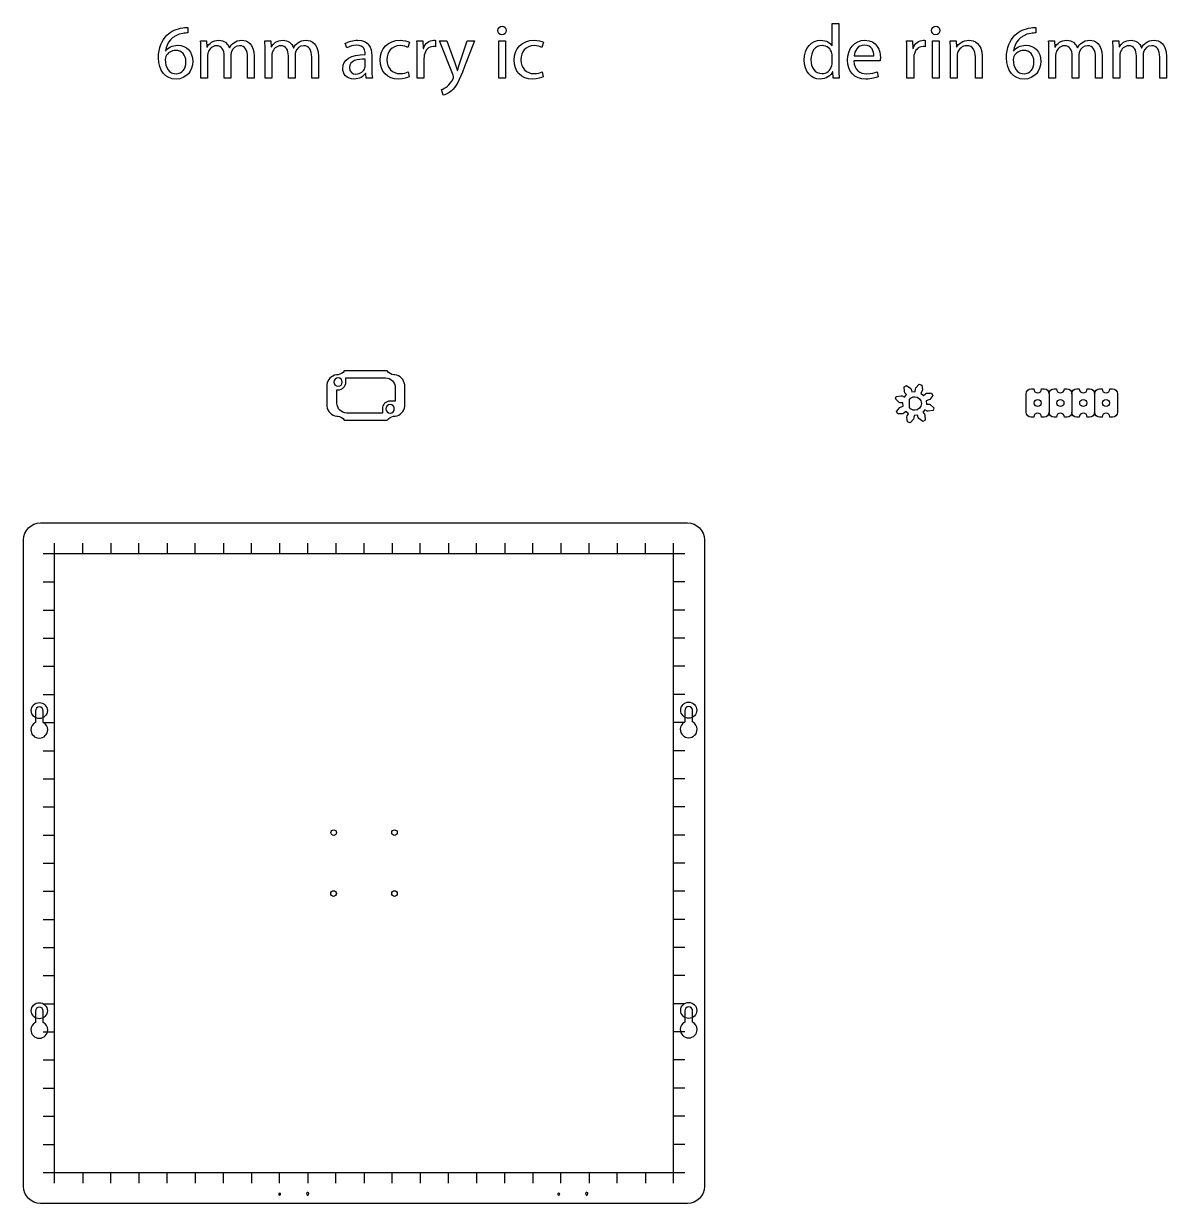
# Model space of a CAD drawing. Extents: x 16 to 1660, y 62 to 1240.
# Drawn here: x 915.3 to 1240.2, y 790.6 to 1126.3 of the extents above; entities that cross this region are included whole.
import ezdxf

# ---------------------------------------------------------------- set-up
doc = ezdxf.new("R2010")
doc.units = 0
doc.layers.get('0').update_dxf_attribs({"linetype": 'CONTINUOUS'})

msp = doc.modelspace()

# ---------------------------------------------------------------- linework, layer by layer
at = {"color": 7}
for points in [[(961.968838, 1125.179642), (961.968838, 1123.603713), (961.968838, 1123.603713)], [(1145.155049, 1119.948371), (1145.199076, 1119.948371), (1145.199076, 1126.274382), (1147.103793, 1126.274382), (1147.103793, 1126.274382)], [(1147.103793, 1126.274382), (1147.103793, 1113.469113)], [(1203.112204, 1125.179642), (1203.112204, 1123.603713), (1203.112204, 1123.603713)], [(965.601038, 1121.327309), (967.286469, 1121.327309), (967.37424, 1119.598133), (967.439716, 1119.598133)], [(983.855171, 1121.327309), (985.540602, 1121.327309), (985.628373, 1119.598133), (985.693849, 1119.598133)], [(1027.104316, 1121.327309), (1028.789747, 1121.327309), (1028.877518, 1119.225882), (1028.942993, 1119.225882)], [(1032.423358, 1121.502287), (1032.423358, 1119.68534)], [(1037.391598, 1111.564678), (1033.495238, 1121.327309), (1035.596664, 1121.327309)], [(1035.596664, 1121.327309), (1037.8948, 1115.066773)], [(1039.317764, 1115.1108), (1041.418909, 1121.327309), (1043.455142, 1121.327309), (1040.565469, 1113.775324)], [(1050.370151, 1121.327309), (1052.296318, 1121.327309), (1052.296318, 1110.732969), (1050.370151, 1110.732969), (1050.370151, 1121.327309), (1050.370151, 1121.327309)], [(1052.515322, 1124.304189), (1052.515322, 1124.304189)], [(1166.363202, 1121.327309), (1168.048916, 1121.327309), (1168.136687, 1119.225882), (1168.202162, 1119.225882)], [(1171.682527, 1121.502287), (1171.682527, 1119.68534)], [(1173.695618, 1121.327309), (1175.622067, 1121.327309), (1175.622067, 1110.732969), (1173.695618, 1110.732969), (1173.695618, 1121.327309), (1173.695618, 1121.327309)], [(1175.840789, 1124.304189), (1175.840789, 1124.304189)], [(1178.729051, 1121.327309), (1180.436778, 1121.327309), (1180.54628, 1119.57612), (1180.590024, 1119.57612)], [(1206.744687, 1121.327309), (1208.4304, 1121.327309), (1208.517889, 1119.598133), (1208.583647, 1119.598133)], [(1224.998538, 1121.327309), (1226.684251, 1121.327309), (1226.772022, 1119.598133), (1226.837498, 1119.598133)], [(955.577351, 1118.459649), (955.621096, 1118.459649)], [(967.570949, 1117.102724), (967.570949, 1110.732687), (965.688527, 1110.732687), (965.688527, 1118.459649)], [(973.765727, 1119.422873), (973.809471, 1119.422873)], [(985.8248, 1117.102724), (985.8248, 1110.732687), (983.942378, 1110.732687), (983.942378, 1118.459649)], [(992.020142, 1119.422873), (992.063604, 1119.422873)], [(1007.187047, 1119.335384), (1006.749038, 1120.626551)], [(1024.982569, 1120.977353), (1024.54456, 1119.510644)], [(1029.118536, 1116.379953), (1029.118536, 1110.732404), (1027.192369, 1110.732404), (1027.192369, 1118.021922)], [(1063.087367, 1120.977353), (1062.64964, 1119.510644)], [(1168.377704, 1116.379953), (1168.377704, 1110.732404), (1166.451256, 1110.732404), (1166.451256, 1118.021922)], [(1180.743271, 1117.102724), (1180.743271, 1110.732687), (1178.817104, 1110.732687), (1178.817104, 1118.459649)], [(1196.721, 1118.459649), (1196.764462, 1118.459649)], [(1208.714598, 1117.102724), (1208.714598, 1110.732687), (1206.832176, 1110.732687), (1206.832176, 1118.459649)], [(1214.909376, 1119.422873), (1214.95312, 1119.422873)], [(1226.968449, 1117.102724), (1226.968449, 1110.732687), (1225.086027, 1110.732687), (1225.086027, 1118.459649)], [(1233.163227, 1119.422873), (1233.207253, 1119.422873)], [(974.203453, 1117.277702), (974.203453, 1110.732687), (972.320749, 1110.732687), (972.320749, 1117.080711)], [(980.835958, 1116.949478), (980.835958, 1110.732687), (978.953536, 1110.732687), (978.953536, 1116.70846)], [(992.457587, 1117.277702), (992.457587, 1110.732687), (990.5746, 1110.732687), (990.5746, 1117.080711)], [(999.090091, 1116.949478), (999.090091, 1110.732687), (997.207669, 1110.732687), (997.207669, 1116.70846)], [(1012.374856, 1117.474693), (1012.374856, 1117.693698)], [(1012.418882, 1114.300822), (1012.418882, 1116.1395)], [(1014.279009, 1117.233958), (1014.279009, 1113.272122), (1014.279009, 1113.272122)], [(1145.199358, 1115.176276), (1145.199358, 1117.014953)], [(1158.835489, 1115.680042), (1151.392724, 1115.680042), (1151.392724, 1115.680042)], [(1151.414738, 1117.05898), (1157.040273, 1117.05898)], [(1187.835233, 1117.036967), (1187.835233, 1110.732687), (1185.909349, 1110.732687), (1185.909349, 1116.839693)], [(1215.34682, 1117.277702), (1215.34682, 1110.732687), (1213.464398, 1110.732687), (1213.464398, 1117.080711)], [(1221.979324, 1116.949478), (1221.979324, 1110.732687), (1220.096902, 1110.732687), (1220.096902, 1116.70846)], [(1233.600953, 1117.277702), (1233.600953, 1110.732687), (1231.718249, 1110.732687), (1231.718249, 1117.080711)], [(1240.23374, 1116.949478), (1240.23374, 1110.732687), (1238.351318, 1110.732687), (1238.351318, 1116.70846)], [(1014.432256, 1110.732687), (1012.70308, 1110.732687), (1012.549833, 1112.068162), (1012.484358, 1112.068162)], [(1024.610036, 1112.549916), (1024.93826, 1111.10522)], [(1038.595558, 1112.899871), (1038.639302, 1112.899871)], [(1062.715116, 1112.549916), (1063.04334, 1111.10522)], [(1147.191564, 1110.732969), (1145.483838, 1110.732969), (1145.396349, 1112.571929), (1145.330591, 1112.571929)], [(1157.959471, 1112.549916), (1158.309991, 1111.170978)], [(1034.5674, 1105.917129), (1034.086211, 1107.515071)], [(1018.676878, 1027.441289), (1006.44706, 1027.441289), (1006.44706, 1027.441289)], [(1005.885156, 1024.287173), (1005.885156, 1024.287173)], [(1006.891278, 1024.286891), (1006.885351, 1025.4869), (1018.165491, 1025.4869)], [(1020.814711, 1026.322278), (1020.693073, 1026.333284)], [(1001.500833, 1023.554242), (1001.500833, 1017.404338)], [(1004.355793, 1018.287129), (1004.325878, 1022.086687), (1004.685147, 1022.081042)], [(1020.965982, 1022.687256), (1020.965982, 1018.887416), (1019.485444, 1018.884029)], [(1023.638627, 1017.3716), (1023.638627, 1023.521222)], [(1167.38146, 1012.723964), (1166.64486, 1012.949742), (1166.43658, 1014.350129), (1166.515884, 1014.640818), (1166.876564, 1015.295573), (1166.143351, 1015.900376), (1165.596687, 1015.4412), (1165.29612, 1015.295009), (1163.883033, 1015.228687), (1163.521789, 1015.909407), (1164.391033, 1017.061438), (1164.627536, 1017.196622), (1165.344662, 1017.404338), (1165.253787, 1018.350911), (1164.542869, 1018.412436), (1164.227344, 1018.52222), (1163.181147, 1019.473309), (1163.406642, 1020.210473), (1164.807311, 1020.418471), (1165.098282, 1020.339449), (1165.752756, 1019.978769), (1166.357276, 1020.712547), (1165.898664, 1021.258364), (1165.752756, 1021.559778), (1165.685869, 1022.971736), (1166.367153, 1023.333262), (1167.519184, 1022.464582), (1167.653804, 1022.229209), (1167.862084, 1021.511518), (1168.808376, 1021.601547), (1168.869618, 1022.312182), (1168.979684, 1022.628553), (1169.931056, 1023.674751), (1170.667656, 1023.448691), (1170.875653, 1022.048304), (1170.796631, 1021.757333), (1170.436516, 1021.10286), (1171.170011, 1020.498058), (1171.715829, 1020.957233), (1172.016678, 1021.10286), (1173.429482, 1021.169464), (1173.790727, 1020.488462), (1172.921482, 1019.336713), (1172.686109, 1019.201529), (1171.968418, 1018.993813), (1172.058729, 1018.04724), (1172.769647, 1017.985716), (1173.085736, 1017.875931), (1174.131369, 1016.924278), (1173.905873, 1016.187396), (1172.505204, 1015.97968), (1172.214798, 1016.058702), (1171.560324, 1016.4191), (1170.95524, 1015.686169), (1171.413851, 1015.140351), (1171.55976, 1014.838656), (1171.626647, 1013.426416), (1170.945927, 1013.065171), (1169.793331, 1013.933569), (1169.658429, 1014.169507), (1169.450996, 1014.88748), (1168.504422, 1014.797169), (1168.44318, 1014.086251), (1168.332831, 1013.76988), (1167.38146, 1012.723964), (1167.38146, 1012.723964)], [(1200.386784, 1015.713544), (1200.386784, 1020.965982)], [(1201.799589, 1022.379351), (1202.505709, 1022.379351), (1202.505709, 1022.339558)], [(1204.746553, 1022.339558), (1204.746553, 1022.379351), (1205.452956, 1022.379351)], [(1206.867171, 1020.965982), (1206.867171, 1015.713544)], [(1208.279976, 1022.379633), (1208.98666, 1022.379633), (1208.98666, 1022.33984)], [(1211.226658, 1022.33984), (1211.226658, 1022.379633), (1211.933624, 1022.379633)], [(1213.346993, 1020.966264), (1213.346993, 1015.713827)], [(1214.76008, 1022.379633), (1215.466764, 1022.379633), (1215.466764, 1022.33984)], [(1217.707044, 1022.33984), (1217.707044, 1022.379633), (1218.413729, 1022.379633)], [(1219.827098, 1020.966264), (1219.827098, 1015.713827)], [(1221.240184, 1022.379633), (1221.946869, 1022.379633), (1221.946869, 1022.33984)], [(1224.187149, 1022.33984), (1224.187149, 1022.379633), (1224.893833, 1022.379633)], [(1226.306638, 1020.966264), (1226.306638, 1015.713827)], [(1167.146933, 1017.019951), (1167.14016, 1019.355904)], [(1202.626782, 1018.339904), (1202.626782, 1018.339904)], [(1209.106887, 1018.339904), (1209.106887, 1018.339904)], [(1215.586991, 1018.339904), (1215.586991, 1018.339904)], [(1222.067096, 1018.339904), (1222.067096, 1018.339904)], [(1004.323902, 1014.603564), (1004.446104, 1014.592558)], [(1017.288062, 1016.686929), (1017.284958, 1015.48692), (1007.15572, 1015.48692), (1007.15572, 1015.48692)], [(1020.685171, 1016.686929), (1020.685171, 1016.686929)], [(1168.654847, 1016.283916), (1168.654847, 1016.283916)], [(1202.505709, 1014.339687), (1202.505709, 1014.299893), (1201.799589, 1014.299893)], [(1205.452956, 1014.299893), (1204.746553, 1014.299893), (1204.746553, 1014.339687)], [(1205.452956, 1014.299893), (1205.452956, 1014.299893)], [(1208.98666, 1014.339969), (1208.98666, 1014.300176), (1208.279976, 1014.300176)], [(1211.933624, 1014.300176), (1211.226658, 1014.300176), (1211.226658, 1014.339969)], [(1215.466764, 1014.339969), (1215.466764, 1014.300176), (1214.76008, 1014.300176)], [(1218.413729, 1014.300176), (1217.707044, 1014.300176), (1217.707044, 1014.339969)], [(1221.946869, 1014.339969), (1221.946869, 1014.300176), (1221.240184, 1014.300176)], [(1224.893833, 1014.300176), (1224.187149, 1014.300176), (1224.187149, 1014.339969)], [(1006.4623, 1013.484553), (1018.6924, 1013.484553)], [(920.063636, 984.222907), (1104.06434, 984.222907)], [(915.262753, 795.422731), (915.262753, 979.422871)], [(924.061878, 796.341082), (924.061878, 978.504802)], [(932.061749, 975.423218), (932.061749, 978.504802)], [(940.06162, 978.504802), (940.06162, 975.423218)], [(948.061773, 975.423218), (948.061773, 978.504802)], [(956.062209, 978.504802), (956.062209, 975.423218)], [(964.064338, 975.423218), (964.064338, 978.504802)], [(972.063644, 978.504802), (972.063644, 975.423218)], [(980.06408, 975.423218), (980.06408, 978.504802)], [(988.064233, 978.504802), (988.064233, 975.423218)], [(996.064104, 975.423218), (996.064104, 978.504802)], [(1004.064258, 978.504802), (1004.064258, 975.423218)], [(1012.064693, 975.423218), (1012.064693, 978.504802)], [(1020.064, 978.504802), (1020.064, 975.423218)], [(1028.064436, 975.423218), (1028.064436, 978.504802)], [(1036.064307, 978.504802), (1036.064307, 975.423218)], [(1044.064742, 975.423218), (1044.064742, 978.504802)], [(1052.064331, 978.504802), (1052.064331, 975.423218)], [(1060.064767, 975.423218), (1060.064767, 978.504802)], [(1068.064073, 978.504802), (1068.064073, 975.423218)], [(1076.064791, 975.423218), (1076.064791, 978.504802)], [(1084.064662, 978.504802), (1084.064662, 975.423218)], [(1092.064816, 975.423218), (1092.064816, 978.504802)], [(1100.064404, 796.341082), (1100.064404, 978.504802)], [(1108.86494, 979.422871), (1108.86494, 795.422731)], [(1103.311371, 975.423218), (920.814629, 975.423218)], [(920.814629, 967.423629), (924.061878, 967.423629)], [(1103.311371, 967.423629), (1100.064404, 967.423629)], [(920.814629, 959.423476), (924.061878, 959.423476)], [(1103.311371, 959.423476), (1100.064404, 959.423476)], [(920.814629, 951.423604), (924.061878, 951.423604)], [(1103.311371, 951.423604), (1100.064404, 951.423604)], [(920.814629, 943.423169), (924.061878, 943.423169)], [(1103.311371, 943.423169), (1100.064404, 943.423169)], [(920.814629, 935.423298), (924.061878, 935.423298)], [(1103.311371, 935.423298), (1100.064404, 935.423298)], [(918.612167, 930.669264), (918.612167, 927.468864)], [(920.851882, 927.468864), (920.851882, 930.669264)], [(1103.270731, 930.783847), (1103.270731, 927.583164)], [(1105.510447, 927.583164), (1105.510447, 930.783847)], [(920.814629, 927.422862), (924.061878, 927.422862)], [(1103.311371, 927.422862), (1100.064404, 927.422862)], [(917.332289, 925.392556), (917.332289, 925.392556)], [(1101.990853, 925.506856), (1101.990853, 925.506856)], [(920.814629, 919.422991), (924.061878, 919.422991)], [(1103.311371, 919.422991), (1100.064404, 919.422991)], [(920.814629, 911.422838), (924.061878, 911.422838)], [(1103.311371, 911.422838), (1100.064404, 911.422838)], [(920.814629, 903.422967), (924.061878, 903.422967)], [(1103.311371, 903.422967), (1100.064404, 903.422967)], [(1003.450142, 896.899964), (1003.450142, 896.899964)], [(1020.728351, 896.899964), (1020.728351, 896.899964)], [(920.814629, 895.422813), (924.061878, 895.422813)], [(1103.311371, 895.422813), (1100.064404, 895.422813)], [(920.814629, 887.422942), (924.061878, 887.422942)], [(1103.311371, 887.422942), (1100.064404, 887.422942)], [(920.814629, 879.422224), (924.061878, 879.422224)], [(1003.401318, 879.573778), (1003.401318, 879.573778)], [(1020.728351, 879.573778), (1020.728351, 879.573778)], [(1103.311371, 879.422224), (1100.064404, 879.422224)], [(920.814629, 871.422636), (924.061878, 871.422636)], [(1103.311371, 871.422636), (1100.064404, 871.422636)], [(920.814629, 863.4222), (924.061878, 863.4222)], [(1103.311371, 863.4222), (1100.064404, 863.4222)], [(920.814629, 855.422329), (924.061878, 855.422329)], [(1103.311371, 855.422329), (1100.064404, 855.422329)], [(920.814629, 847.422176), (924.061878, 847.422176)], [(1103.311371, 847.422176), (1100.064404, 847.422176)], [(918.612167, 845.28406), (918.612167, 842.083096)], [(920.851882, 842.083096), (920.851882, 845.28406)], [(1103.270731, 845.364493), (1103.270731, 842.164093)], [(1105.510447, 842.164093), (1105.510447, 845.364493)], [(917.332289, 840.006504), (917.332289, 840.006504)], [(920.814629, 839.422304), (924.061878, 839.422304)], [(1103.311371, 839.422304), (1100.064404, 839.422304)], [(1101.990853, 840.087502), (1101.990853, 840.087502)], [(920.814629, 831.421869), (924.061878, 831.421869)], [(1103.311371, 831.421869), (1100.064404, 831.421869)], [(920.814629, 823.421998), (924.061878, 823.421998)], [(1103.311371, 823.421998), (1100.064404, 823.421998)], [(920.814629, 815.421844), (924.061878, 815.421844)], [(1103.311371, 815.421844), (1100.064404, 815.421844)], [(920.814629, 807.422256), (924.061878, 807.422256)], [(1103.311371, 807.422256), (1100.064404, 807.422256)], [(920.814629, 799.42182), (1103.311371, 799.42182)], [(932.061749, 799.42182), (932.061749, 796.341082)], [(940.06162, 796.341082), (940.06162, 799.42182)], [(948.061773, 799.42182), (948.061773, 796.341082)], [(956.062209, 796.341082), (956.062209, 799.42182)], [(964.064338, 799.42182), (964.064338, 796.341082)], [(972.063644, 796.341082), (972.063644, 799.42182)], [(980.06408, 799.42182), (980.06408, 796.341082)], [(988.064233, 796.341082), (988.064233, 799.42182)], [(996.064104, 799.42182), (996.064104, 796.341082)], [(1004.064258, 796.341082), (1004.064258, 799.42182)], [(1012.064693, 799.42182), (1012.064693, 796.341082)], [(1020.064, 796.341082), (1020.064, 799.42182)], [(1028.064436, 799.42182), (1028.064436, 796.341082)], [(1036.064307, 796.341082), (1036.064307, 799.42182)], [(1044.064742, 799.42182), (1044.064742, 796.341082)], [(1052.064331, 796.341082), (1052.064331, 799.42182)], [(1060.064767, 799.42182), (1060.064767, 796.341082)], [(1068.064073, 796.341082), (1068.064073, 799.42182)], [(1076.064791, 799.42182), (1076.064791, 796.341082)], [(1084.064662, 796.341082), (1084.064662, 799.42182)], [(1092.064816, 799.42182), (1092.064816, 796.341082)], [(988.360284, 793.247362), (988.360284, 793.247362)], [(996.403618, 793.397504), (996.403618, 793.397504)], [(1067.70932, 793.247362), (1067.70932, 793.247362)], [(1075.751242, 793.397504), (1075.751242, 793.397504)], [(1104.06434, 790.622696), (920.063636, 790.622696), (920.063636, 790.622696)]]:
    msp.add_lwpolyline(points, dxfattribs=at)
for points in [[(956.014796, 1122.968996), (957.196742, 1124.128929), (958.772953, 1124.851418), (960.567887, 1125.070422)], [(960.567887, 1125.070422), (961.137129, 1125.158193), (961.618882, 1125.179642), (961.968838, 1125.179642)], [(1050.129416, 1124.304189), (1050.129416, 1124.96092), (1050.611169, 1125.508149), (1051.33394, 1125.508149)], [(1051.33394, 1125.508149), (1052.033851, 1125.508149), (1052.515322, 1124.982651), (1052.515322, 1124.304189)], [(1173.4546, 1124.304189), (1173.4546, 1124.96092), (1173.936353, 1125.508149), (1174.659124, 1125.508149)], [(1174.659124, 1125.508149), (1175.359036, 1125.508149), (1175.840789, 1124.982651), (1175.840789, 1124.304189)], [(1197.158444, 1122.968996), (1198.340391, 1124.128929), (1199.916602, 1124.851418), (1201.711536, 1125.070422)], [(1201.711536, 1125.070422), (1202.280496, 1125.158193), (1202.762249, 1125.179642), (1203.112204, 1125.179642)], [(953.607158, 1116.555213), (953.607158, 1119.357116), (954.592113, 1121.568044), (956.014796, 1122.968996)], [(960.524142, 1123.494211), (957.481787, 1123.01274), (955.905576, 1120.823824), (955.577351, 1118.459649)], [(961.968838, 1123.603713), (961.574856, 1123.625727), (961.071089, 1123.5817), (960.524142, 1123.494211)], [(965.688809, 1118.459649), (965.688809, 1119.57612), (965.645064, 1120.451856), (965.601038, 1121.327309)], [(967.439716, 1119.598133), (968.031253, 1120.60482), (969.015927, 1121.546031), (970.788847, 1121.546031)], [(970.788847, 1121.546031), (972.211529, 1121.546031), (973.305987, 1120.670578), (973.765727, 1119.422873)], [(975.013431, 1120.801811), (975.648431, 1121.283564), (976.326893, 1121.546031), (977.33358, 1121.546031)], [(977.33358, 1121.546031), (978.756827, 1121.546031), (980.835958, 1120.626551), (980.835958, 1116.949478)], [(983.94266, 1118.459649), (983.94266, 1119.57612), (983.899198, 1120.451856), (983.855171, 1121.327309)], [(985.693849, 1119.598133), (986.285104, 1120.60482), (987.270342, 1121.546031), (989.04298, 1121.546031)], [(989.04298, 1121.546031), (990.465662, 1121.546031), (991.56012, 1120.670578), (992.020142, 1119.422873)], [(993.267564, 1120.801811), (993.902564, 1121.283564), (994.581027, 1121.546031), (995.587996, 1121.546031)], [(995.587996, 1121.546031), (997.010678, 1121.546031), (999.090091, 1120.626551), (999.090091, 1116.949478)], [(1006.749038, 1120.626551), (1007.625056, 1121.174062), (1008.916222, 1121.546031), (1010.251416, 1121.546031)], [(1010.251416, 1121.546031), (1013.491044, 1121.546031), (1014.279009, 1119.335384), (1014.279009, 1117.233958)], [(1016.620607, 1115.899047), (1016.620607, 1119.160689), (1018.853267, 1121.546313), (1022.3119, 1121.546313)], [(1022.3119, 1121.546313), (1023.44982, 1121.546313), (1024.457071, 1121.261833), (1024.982569, 1120.977353)], [(1027.192087, 1118.021922), (1027.192087, 1119.269627), (1027.170073, 1120.342071), (1027.104316, 1121.327309)], [(1028.942993, 1119.225882), (1029.424747, 1120.648564), (1030.606693, 1121.546031), (1031.89786, 1121.546031)], [(1031.89786, 1121.546031), (1032.095133, 1121.546031), (1032.24838, 1121.5243), (1032.423358, 1121.502287)], [(1051.289631, 1123.122242), (1050.589156, 1123.122242), (1050.129416, 1123.647458), (1050.129416, 1124.304189)], [(1052.515322, 1124.304189), (1052.515322, 1123.647458), (1052.055864, 1123.122242), (1051.289631, 1123.122242)], [(1054.725687, 1115.899047), (1054.725687, 1119.160689), (1056.958347, 1121.546313), (1060.416698, 1121.546313)], [(1060.416698, 1121.546313), (1061.5549, 1121.546313), (1062.562151, 1121.261833), (1063.087367, 1120.977353)], [(1137.209647, 1115.877033), (1137.187916, 1119.401142), (1139.398562, 1121.546313), (1141.959729, 1121.546313)], [(1141.959729, 1121.546313), (1143.601133, 1121.546313), (1144.67386, 1120.780362), (1145.155049, 1119.948371)], [(1149.554047, 1115.855302), (1149.554047, 1119.051187), (1151.436469, 1121.546313), (1154.523133, 1121.546313)], [(1154.523133, 1121.546313), (1158.003498, 1121.546313), (1158.900964, 1118.525689), (1158.900964, 1116.577509)], [(1166.450973, 1118.021922), (1166.450973, 1119.269627), (1166.42896, 1120.342071), (1166.363202, 1121.327309)], [(1168.202162, 1119.225882), (1168.683916, 1120.648564), (1169.865862, 1121.546031), (1171.157311, 1121.546031)], [(1171.157311, 1121.546031), (1171.354584, 1121.546031), (1171.507831, 1121.5243), (1171.682527, 1121.502287)], [(1174.614816, 1123.122242), (1173.91434, 1123.122242), (1173.4546, 1123.647458), (1173.4546, 1124.304189)], [(1175.840789, 1124.304189), (1175.840789, 1123.647458), (1175.381049, 1123.122242), (1174.614816, 1123.122242)], [(1178.817104, 1118.459649), (1178.817104, 1119.57612), (1178.795373, 1120.451856), (1178.729051, 1121.327309)], [(1180.590024, 1119.57612), (1181.11524, 1120.561076), (1182.341213, 1121.546031), (1184.092402, 1121.546031)], [(1184.092402, 1121.546031), (1185.558547, 1121.546031), (1187.835233, 1120.670578), (1187.835233, 1117.036967)], [(1194.750807, 1116.555213), (1194.750807, 1119.357116), (1195.735762, 1121.568044), (1197.158444, 1122.968996)], [(1201.667509, 1123.494211), (1198.624871, 1123.01274), (1197.048942, 1120.823824), (1196.721, 1118.459649)], [(1203.112204, 1123.603713), (1202.718222, 1123.625727), (1202.214738, 1123.5817), (1201.667509, 1123.494211)], [(1206.832458, 1118.459649), (1206.832458, 1119.57612), (1206.788431, 1120.451856), (1206.744687, 1121.327309)], [(1208.583647, 1119.598133), (1209.17462, 1120.60482), (1210.159576, 1121.546031), (1211.932213, 1121.546031)], [(1211.932213, 1121.546031), (1213.355178, 1121.546031), (1214.449636, 1120.670578), (1214.909376, 1119.422873)], [(1216.157362, 1120.801811), (1216.791798, 1121.283564), (1217.47026, 1121.546031), (1218.477511, 1121.546031)], [(1218.477511, 1121.546031), (1219.900193, 1121.546031), (1221.979324, 1120.626551), (1221.979324, 1116.949478)], [(1225.086309, 1118.459649), (1225.086309, 1119.57612), (1225.042564, 1120.451856), (1224.998538, 1121.327309)], [(1226.837498, 1119.598133), (1227.428471, 1120.60482), (1228.413427, 1121.546031), (1230.186064, 1121.546031)], [(1230.186064, 1121.546031), (1231.609311, 1121.546031), (1232.703487, 1120.670578), (1233.163227, 1119.422873)], [(1234.411213, 1120.801811), (1235.045931, 1121.283564), (1235.724676, 1121.546031), (1236.731362, 1121.546031)], [(1236.731362, 1121.546031), (1238.154044, 1121.546031), (1240.23374, 1120.626551), (1240.23374, 1116.949478)], [(955.621096, 1118.459649), (956.299558, 1119.379129), (957.503518, 1120.123349), (959.079729, 1120.123349)], [(958.488191, 1118.65664), (957.328258, 1118.65664), (956.2338, 1117.956164), (955.70802, 1116.905733)], [(961.421609, 1115.39528), (961.421609, 1117.430949), (960.261393, 1118.65664), (958.488191, 1118.65664)], [(959.079729, 1120.123349), (961.596869, 1120.123349), (963.369789, 1118.284671), (963.369789, 1115.526513)], [(967.724196, 1118.043936), (967.614693, 1117.781187), (967.570949, 1117.430949), (967.570949, 1117.102724)], [(970.110102, 1119.970102), (968.928156, 1119.970102), (968.030971, 1119.006878), (967.724196, 1118.043936)], [(972.320749, 1117.080711), (972.320749, 1118.766142), (971.576529, 1119.970102), (970.110102, 1119.970102)], [(973.809471, 1119.422873), (974.137696, 1120.03586), (974.575704, 1120.473587), (975.013431, 1120.801811)], [(974.3567, 1118.240927), (974.268929, 1117.956164), (974.203453, 1117.62794), (974.203453, 1117.277702)], [(976.655118, 1119.970102), (975.538647, 1119.970102), (974.706938, 1119.160124), (974.3567, 1118.240927)], [(978.953536, 1116.70846), (978.953536, 1118.766142), (978.187302, 1119.970102), (976.655118, 1119.970102)], [(985.978329, 1118.043936), (985.868827, 1117.781187), (985.8248, 1117.430949), (985.8248, 1117.102724)], [(988.364236, 1119.970102), (987.182289, 1119.970102), (986.284822, 1119.006878), (985.978329, 1118.043936)], [(990.5746, 1117.080711), (990.5746, 1118.766142), (989.830662, 1119.970102), (988.364236, 1119.970102)], [(992.063604, 1119.422873), (992.391829, 1120.03586), (992.829838, 1120.473587), (993.267564, 1120.801811)], [(992.610833, 1118.240927), (992.523062, 1117.956164), (992.457587, 1117.62794), (992.457587, 1117.277702)], [(994.909251, 1119.970102), (993.79278, 1119.970102), (992.961071, 1119.160124), (992.610833, 1118.240927)], [(997.207669, 1116.70846), (997.207669, 1118.766142), (996.441436, 1119.970102), (994.909251, 1119.970102)], [(1009.966653, 1120.123349), (1008.960249, 1120.123349), (1007.931549, 1119.838869), (1007.187047, 1119.335384)], [(1012.374856, 1117.693698), (1012.374856, 1118.547138), (1012.133838, 1120.145362), (1009.966653, 1120.123349)], [(1022.3119, 1120.014129), (1019.882249, 1120.014129), (1018.568504, 1118.197464), (1018.568504, 1116.008267)], [(1024.54456, 1119.510644), (1024.08482, 1119.751662), (1023.362613, 1120.014129), (1022.3119, 1120.014129)], [(1031.767191, 1119.729084), (1030.409702, 1119.729084), (1029.446478, 1118.722116), (1029.184011, 1117.27742)], [(1032.423358, 1119.68534), (1032.226367, 1119.729084), (1032.029376, 1119.729084), (1031.767191, 1119.729084)], [(1060.416698, 1120.014129), (1057.987329, 1120.014129), (1056.673302, 1118.197464), (1056.673302, 1116.008267)], [(1062.64964, 1119.510644), (1062.1899, 1119.751662), (1061.467693, 1120.014129), (1060.416698, 1120.014129)], [(1142.331698, 1120.03586), (1140.339491, 1120.03586), (1139.157827, 1118.284671), (1139.157827, 1115.964522)], [(1145.111587, 1117.824931), (1144.827107, 1119.028891), (1143.776676, 1120.03586), (1142.331698, 1120.03586)], [(1145.199358, 1117.014953), (1145.199358, 1117.255971), (1145.177344, 1117.584478), (1145.111587, 1117.824931)], [(1154.369887, 1120.167093), (1152.399976, 1120.167093), (1151.567984, 1118.393891), (1151.414738, 1117.05898)], [(1157.040273, 1117.05898), (1157.062004, 1118.262658), (1156.536789, 1120.167093), (1154.369887, 1120.167093)], [(1171.026078, 1119.729084), (1169.668871, 1119.729084), (1168.705647, 1118.722116), (1168.44318, 1117.27742)], [(1171.682527, 1119.68534), (1171.485818, 1119.729084), (1171.288544, 1119.729084), (1171.026078, 1119.729084)], [(1180.874504, 1117.999909), (1180.786733, 1117.759173), (1180.743271, 1117.430949), (1180.743271, 1117.102724)], [(1183.457402, 1119.970102), (1182.209416, 1119.970102), (1181.224742, 1119.072636), (1180.874504, 1117.999909)], [(1185.909349, 1116.839693), (1185.909349, 1118.547138), (1185.274349, 1119.970102), (1183.457402, 1119.970102)], [(1196.764462, 1118.459649), (1197.442924, 1119.379129), (1198.646884, 1120.123349), (1200.223378, 1120.123349)], [(1199.63184, 1118.65664), (1198.471624, 1118.65664), (1197.377449, 1117.956164), (1196.851951, 1116.905733)], [(1202.564976, 1115.39528), (1202.564976, 1117.430949), (1201.405324, 1118.65664), (1199.63184, 1118.65664)], [(1200.223378, 1120.123349), (1202.740236, 1120.123349), (1204.513438, 1118.284671), (1204.513438, 1115.526513)], [(1208.867844, 1118.043936), (1208.75806, 1117.781187), (1208.714598, 1117.430949), (1208.714598, 1117.102724)], [(1211.253469, 1119.970102), (1210.071522, 1119.970102), (1209.174338, 1119.006878), (1208.867844, 1118.043936)], [(1213.464398, 1117.080711), (1213.464398, 1118.766142), (1212.720178, 1119.970102), (1211.253469, 1119.970102)], [(1214.95312, 1119.422873), (1215.281344, 1120.03586), (1215.719071, 1120.473587), (1216.157362, 1120.801811)], [(1215.500067, 1118.240927), (1215.412296, 1117.956164), (1215.34682, 1117.62794), (1215.34682, 1117.277702)], [(1217.798767, 1119.970102), (1216.682296, 1119.970102), (1215.850869, 1119.160124), (1215.500067, 1118.240927)], [(1220.096902, 1116.70846), (1220.096902, 1118.766142), (1219.331233, 1119.970102), (1217.798767, 1119.970102)], [(1227.121696, 1118.043936), (1227.011911, 1117.781187), (1226.968449, 1117.430949), (1226.968449, 1117.102724)], [(1229.507602, 1119.970102), (1228.325656, 1119.970102), (1227.428189, 1119.006878), (1227.121696, 1118.043936)], [(1231.718249, 1117.080711), (1231.718249, 1118.766142), (1230.974029, 1119.970102), (1229.507602, 1119.970102)], [(1233.207253, 1119.422873), (1233.535196, 1120.03586), (1233.972922, 1120.473587), (1234.411213, 1120.801811)], [(1233.7542, 1118.240927), (1233.666711, 1117.956164), (1233.600953, 1117.62794), (1233.600953, 1117.277702)], [(1236.052618, 1119.970102), (1234.936429, 1119.970102), (1234.10472, 1119.160124), (1233.7542, 1118.240927)], [(1238.351318, 1116.70846), (1238.351318, 1118.766142), (1237.585084, 1119.970102), (1236.052618, 1119.970102)], [(958.619989, 1110.491951), (955.599082, 1110.491951), (953.607158, 1112.856127), (953.607158, 1116.555213)], [(955.70802, 1116.905733), (955.598518, 1116.686729), (955.511311, 1116.42398), (955.511311, 1116.073742)], [(955.511311, 1116.073742), (955.53276, 1113.731862), (956.6275, 1111.980391), (958.663451, 1111.980391)], [(963.369789, 1115.526513), (963.369789, 1112.899589), (961.596869, 1110.491951), (958.619989, 1110.491951)], [(958.663451, 1111.980391), (960.30542, 1111.980391), (961.421609, 1113.359611), (961.421609, 1115.39528)], [(1006.0051, 1113.534589), (1006.0051, 1116.095756), (1008.281504, 1117.496707), (1012.374856, 1117.474693)], [(1012.418882, 1116.1395), (1010.317456, 1116.183244), (1007.931831, 1115.811276), (1007.931831, 1113.753593)], [(1021.895622, 1110.492233), (1018.70002, 1110.492233), (1016.620607, 1112.659418), (1016.620607, 1115.899047)], [(1018.568504, 1116.008267), (1018.568504, 1113.556884), (1020.144716, 1112.046431), (1022.24586, 1112.046431)], [(1029.184011, 1117.27742), (1029.140267, 1117.014671), (1029.118536, 1116.686447), (1029.118536, 1116.379953)], [(1037.8948, 1115.066773), (1038.157831, 1114.36658), (1038.420298, 1113.534589), (1038.595558, 1112.899871)], [(1038.639302, 1112.899871), (1038.836011, 1113.534589), (1039.055298, 1114.344567), (1039.317764, 1115.1108)], [(1060.000984, 1110.492233), (1056.8051, 1110.492233), (1054.725687, 1112.659418), (1054.725687, 1115.899047)], [(1056.673302, 1116.008267), (1056.673302, 1113.556884), (1058.249796, 1112.046431), (1060.35094, 1112.046431)], [(1141.762738, 1110.492233), (1139.201571, 1110.492233), (1137.209647, 1112.659418), (1137.209647, 1115.877033)], [(1139.157827, 1115.964522), (1139.157827, 1113.819351), (1140.230271, 1112.046149), (1142.287671, 1112.046149)], [(1145.111587, 1114.344567), (1145.177062, 1114.607316), (1145.199358, 1114.869782), (1145.199358, 1115.176276)], [(1154.763587, 1110.492233), (1151.502509, 1110.492233), (1149.554047, 1112.659418), (1149.554047, 1115.855302)], [(1151.392724, 1115.680042), (1151.436187, 1113.075131), (1153.078438, 1112.002687), (1155.026336, 1112.002687)], [(1158.900964, 1116.577509), (1158.900964, 1116.183527), (1158.878951, 1115.899047), (1158.835489, 1115.680042)], [(1168.44318, 1117.27742), (1168.399436, 1117.014671), (1168.377704, 1116.686447), (1168.377704, 1116.379953)], [(1199.763638, 1110.491951), (1196.742449, 1110.491951), (1194.750807, 1112.856127), (1194.750807, 1116.555213)], [(1196.851951, 1116.905733), (1196.742167, 1116.686729), (1196.65496, 1116.42398), (1196.65496, 1116.073742)], [(1196.65496, 1116.073742), (1196.676691, 1113.731862), (1197.771431, 1111.980391), (1199.8071, 1111.980391)], [(1204.513438, 1115.526513), (1204.513438, 1112.899589), (1202.740236, 1110.491951), (1199.763638, 1110.491951)], [(1199.8071, 1111.980391), (1201.448787, 1111.980391), (1202.564976, 1113.359611), (1202.564976, 1115.39528)], [(1009.244729, 1110.491951), (1007.099558, 1110.491951), (1006.0051, 1112.002404), (1006.0051, 1113.534589)], [(1007.931831, 1113.753593), (1007.931831, 1112.483876), (1008.763258, 1111.914916), (1009.726482, 1111.914916)], [(1012.484358, 1112.068162), (1011.893667, 1111.236171), (1010.7549, 1110.491951), (1009.244729, 1110.491951)], [(1009.726482, 1111.914916), (1011.127433, 1111.914916), (1012.024618, 1112.790369), (1012.331111, 1113.687836)], [(1012.331111, 1113.687836), (1012.396587, 1113.90684), (1012.418882, 1114.125562), (1012.418882, 1114.300822)], [(1014.279009, 1113.272122), (1014.279009, 1112.352642), (1014.322753, 1111.455176), (1014.432256, 1110.732687)], [(1024.93826, 1111.10522), (1024.434776, 1110.864202), (1023.318587, 1110.492233), (1021.895622, 1110.492233)], [(1022.24586, 1112.046431), (1023.340318, 1112.046431), (1024.062807, 1112.30918), (1024.610036, 1112.549916)], [(1040.565469, 1113.775324), (1039.186531, 1110.141713), (1038.245038, 1108.303036), (1036.931858, 1107.143102)], [(1037.544844, 1111.061193), (1037.544844, 1111.170696), (1037.5011, 1111.323942), (1037.391598, 1111.564678)], [(1037.391598, 1110.601453), (1037.479087, 1110.798444), (1037.544844, 1110.951691), (1037.544844, 1111.061193)], [(1063.04334, 1111.10522), (1062.539856, 1110.864202), (1061.423667, 1110.492233), (1060.000984, 1110.492233)], [(1060.35094, 1112.046431), (1061.445398, 1112.046431), (1062.167887, 1112.30918), (1062.715116, 1112.549916)], [(1145.330591, 1112.571929), (1144.761631, 1111.3897), (1143.491913, 1110.492233), (1141.762738, 1110.492233)], [(1142.287671, 1112.046149), (1143.57912, 1112.046149), (1144.761631, 1112.921602), (1145.111587, 1114.344567)], [(1147.103793, 1113.469113), (1147.103793, 1112.528184), (1147.147256, 1111.455458), (1147.191564, 1110.732969)], [(1158.309991, 1111.170978), (1157.631529, 1110.864484), (1156.449018, 1110.492233), (1154.763587, 1110.492233)], [(1155.026336, 1112.002687), (1156.405556, 1112.002687), (1157.258996, 1112.243422), (1157.959471, 1112.549916)], [(1034.086211, 1107.515071), (1034.5674, 1107.668318), (1035.2024, 1107.974811), (1035.771642, 1108.456282)], [(1035.771642, 1108.456282), (1036.29714, 1108.872278), (1036.931858, 1109.616498), (1037.391598, 1110.601453)], [(1036.931858, 1107.143102), (1035.968633, 1106.333124), (1035.049153, 1106.0049), (1034.5674, 1105.917129)], [(1006.44706, 1027.441289), (1006.020904, 1026.882771), (1005.390138, 1026.492458), (1004.666802, 1026.3759)], [(1020.562404, 1026.339211), (1019.79222, 1026.437142), (1019.120813, 1026.848622), (1018.676878, 1027.441289)], [(1004.205369, 1026.337236), (1002.78692, 1026.124158), (1001.672989, 1024.985673), (1001.500833, 1023.554242)], [(1004.685147, 1025.487182), (1004.022207, 1025.487182), (1003.485138, 1024.949831), (1003.485138, 1024.287173)], [(1003.485138, 1024.287173), (1003.485138, 1023.624233), (1004.022207, 1023.087164), (1004.685147, 1023.087164)], [(1004.490413, 1026.367716), (1004.394458, 1026.360942), (1004.299067, 1026.351347), (1004.205369, 1026.337236)], [(1004.666802, 1026.3759), (1004.607253, 1026.375618), (1004.548833, 1026.371667), (1004.490413, 1026.367716)], [(1005.885156, 1024.287173), (1005.885156, 1024.949831), (1005.348087, 1025.487182), (1004.685147, 1025.487182)], [(1004.685147, 1023.087164), (1005.348087, 1023.087164), (1005.885156, 1023.624233), (1005.885156, 1024.287173)], [(1004.685147, 1022.081042), (1005.9035, 1022.081042), (1006.891278, 1023.067973), (1006.891278, 1024.286891)], [(1018.165491, 1025.4869), (1019.712069, 1025.4869), (1020.965982, 1024.233551), (1020.965982, 1022.687256)], [(1020.693073, 1026.333284), (1020.649893, 1026.336107), (1020.605867, 1026.337518), (1020.562404, 1026.339211)], [(1023.638627, 1023.521222), (1023.461109, 1024.992447), (1022.290169, 1026.156331), (1020.814711, 1026.322278)], [(1200.386784, 1020.965982), (1200.386784, 1021.74548), (1201.020656, 1022.379351), (1201.799589, 1022.379351)], [(1202.505709, 1022.339558), (1202.505709, 1021.722056), (1203.009476, 1021.2197), (1203.626696, 1021.2197)], [(1203.626696, 1021.2197), (1204.244198, 1021.2197), (1204.746553, 1021.722056), (1204.746553, 1022.339558)], [(1205.452956, 1022.379351), (1206.232736, 1022.379351), (1206.867171, 1021.74548), (1206.867171, 1020.965982)], [(1206.867171, 1020.966264), (1206.867171, 1021.745762), (1207.501042, 1022.379633), (1208.279976, 1022.379633)], [(1208.98666, 1022.33984), (1208.98666, 1021.722338), (1209.489298, 1021.219982), (1210.107082, 1021.219982)], [(1210.107082, 1021.219982), (1210.724867, 1021.219982), (1211.226658, 1021.722338), (1211.226658, 1022.33984)], [(1211.933624, 1022.379633), (1212.712558, 1022.379633), (1213.346993, 1021.745762), (1213.346993, 1020.966264)], [(1213.346711, 1020.966264), (1213.346711, 1021.745762), (1213.981147, 1022.379633), (1214.76008, 1022.379633)], [(1215.466764, 1022.33984), (1215.466764, 1021.722338), (1215.969402, 1021.219982), (1216.587187, 1021.219982)], [(1216.587187, 1021.219982), (1217.204407, 1021.219982), (1217.707044, 1021.722338), (1217.707044, 1022.33984)], [(1218.413729, 1022.379633), (1219.192662, 1022.379633), (1219.827098, 1021.745762), (1219.827098, 1020.966264)], [(1219.826816, 1020.966264), (1219.826816, 1021.745762), (1220.461251, 1022.379633), (1221.240184, 1022.379633)], [(1221.946869, 1022.33984), (1221.946869, 1021.722338), (1222.448942, 1021.219982), (1223.067291, 1021.219982)], [(1223.067291, 1021.219982), (1223.684511, 1021.219982), (1224.187149, 1021.722338), (1224.187149, 1022.33984)], [(1224.893833, 1022.379633), (1225.672767, 1022.379633), (1226.306638, 1021.745762), (1226.306638, 1020.966264)], [(1001.500833, 1017.404338), (1001.677787, 1015.932831), (1002.848727, 1014.768947), (1004.323902, 1014.603564)], [(1007.15572, 1015.48692), (1005.609424, 1015.48692), (1004.355793, 1016.740833), (1004.355793, 1018.287129)], [(1019.485444, 1018.884029), (1018.271324, 1018.884029), (1017.288062, 1017.901049), (1017.288062, 1016.686929)], [(1019.485727, 1017.886938), (1018.822787, 1017.886938), (1018.285718, 1017.349869), (1018.285718, 1016.686929)], [(1020.685171, 1016.686929), (1020.685171, 1017.349869), (1020.148102, 1017.886938), (1019.485727, 1017.886938)], [(1020.934091, 1014.588324), (1022.35254, 1014.80112), (1023.466471, 1015.940169), (1023.638627, 1017.3716)], [(1167.14016, 1019.355904), (1167.513822, 1019.845278), (1168.063309, 1020.113671), (1168.654847, 1020.113671)], [(1168.654847, 1020.113671), (1169.710076, 1020.113671), (1170.569724, 1019.254587), (1170.569724, 1018.198793)], [(1170.569724, 1018.198793), (1170.569724, 1017.143), (1169.710358, 1016.283916), (1168.654847, 1016.283916)], [(1202.626782, 1018.339904), (1202.626782, 1018.891931), (1203.074104, 1019.339818), (1203.626696, 1019.339818)], [(1203.626696, 1017.339709), (1203.074104, 1017.339709), (1202.626782, 1017.787596), (1202.626782, 1018.339904)], [(1203.626696, 1019.339818), (1204.17844, 1019.339818), (1204.626327, 1018.891931), (1204.626327, 1018.339904)], [(1204.626327, 1018.339904), (1204.626327, 1017.787596), (1204.17844, 1017.339709), (1203.626696, 1017.339709)], [(1209.106887, 1018.339904), (1209.106887, 1018.891931), (1209.554209, 1019.339818), (1210.1068, 1019.339818)], [(1210.1068, 1017.339709), (1209.554209, 1017.339709), (1209.106887, 1017.787596), (1209.106887, 1018.339904)], [(1210.1068, 1019.339818), (1210.658544, 1019.339818), (1211.106431, 1018.891931), (1211.106431, 1018.339904)], [(1211.106431, 1018.339904), (1211.106431, 1017.787596), (1210.658544, 1017.339709), (1210.1068, 1017.339709)], [(1215.586991, 1018.339904), (1215.586991, 1018.891931), (1216.034031, 1019.339818), (1216.586904, 1019.339818)], [(1216.586904, 1017.339709), (1216.034031, 1017.339709), (1215.586991, 1017.787596), (1215.586991, 1018.339904)], [(1216.586904, 1019.339818), (1217.138649, 1019.339818), (1217.586253, 1018.891931), (1217.586253, 1018.339904)], [(1217.586253, 1018.339904), (1217.586253, 1017.787596), (1217.138649, 1017.339709), (1216.586904, 1017.339709)], [(1222.067096, 1018.339904), (1222.067096, 1018.891931), (1222.514418, 1019.339818), (1223.067009, 1019.339818)], [(1223.067009, 1017.339709), (1222.514418, 1017.339709), (1222.067096, 1017.787596), (1222.067096, 1018.339904)], [(1223.067009, 1019.339818), (1223.618753, 1019.339818), (1224.06664, 1018.891931), (1224.06664, 1018.339904)], [(1224.06664, 1018.339904), (1224.06664, 1017.787596), (1223.618753, 1017.339709), (1223.067009, 1017.339709)], [(1004.446104, 1014.592558), (1004.489567, 1014.589171), (1004.533311, 1014.588042), (1004.577056, 1014.586631)], [(1004.577056, 1014.586631), (1005.34724, 1014.488418), (1006.018364, 1014.07722), (1006.4623, 1013.484553)], [(1018.285718, 1016.686929), (1018.285718, 1016.024271), (1018.822787, 1015.48692), (1019.485727, 1015.48692)], [(1018.6924, 1013.484553), (1019.118273, 1014.042789), (1019.749322, 1014.433102), (1020.47294, 1014.54966)], [(1019.485727, 1015.48692), (1020.14782, 1015.48692), (1020.685171, 1016.024271), (1020.685171, 1016.686929)], [(1020.47294, 1014.54966), (1020.531924, 1014.550224), (1020.590909, 1014.553893), (1020.649329, 1014.557844)], [(1020.649329, 1014.557844), (1020.74472, 1014.5649), (1020.840111, 1014.574213), (1020.934091, 1014.588324)], [(1168.654847, 1016.283916), (1168.063027, 1016.283916), (1167.513822, 1016.552309), (1167.146933, 1017.019951)], [(1201.799589, 1014.299893), (1201.020656, 1014.299893), (1200.386784, 1014.934329), (1200.386784, 1015.713544)], [(1203.626696, 1015.459827), (1203.009476, 1015.459827), (1202.505709, 1014.957753), (1202.505709, 1014.339687)], [(1204.746553, 1014.339687), (1204.746553, 1014.957471), (1204.24448, 1015.459827), (1203.626696, 1015.459827)], [(1206.867171, 1015.713544), (1206.867171, 1014.934329), (1206.232736, 1014.299893), (1205.452956, 1014.299893)], [(1208.279976, 1014.300176), (1207.501042, 1014.300176), (1206.867171, 1014.934611), (1206.867171, 1015.713827)], [(1210.107082, 1015.460109), (1209.489298, 1015.460109), (1208.98666, 1014.958036), (1208.98666, 1014.339969)], [(1211.226658, 1014.339969), (1211.226658, 1014.957753), (1210.724867, 1015.460109), (1210.107082, 1015.460109)], [(1213.346993, 1015.713827), (1213.346993, 1014.934611), (1212.712558, 1014.300176), (1211.933624, 1014.300176)], [(1214.76008, 1014.300176), (1213.981147, 1014.300176), (1213.346711, 1014.934611), (1213.346711, 1015.713827)], [(1216.587187, 1015.460109), (1215.969684, 1015.460109), (1215.466764, 1014.958036), (1215.466764, 1014.339969)], [(1217.707044, 1014.339969), (1217.707044, 1014.957753), (1217.204407, 1015.460109), (1216.587187, 1015.460109)], [(1219.827098, 1015.713827), (1219.827098, 1014.934611), (1219.192662, 1014.300176), (1218.413729, 1014.300176)], [(1221.240184, 1014.300176), (1220.461251, 1014.300176), (1219.826816, 1014.934611), (1219.826816, 1015.713827)], [(1223.067291, 1015.460109), (1222.449224, 1015.460109), (1221.946869, 1014.958036), (1221.946869, 1014.339969)], [(1224.187149, 1014.339969), (1224.187149, 1014.957753), (1223.684511, 1015.460109), (1223.067291, 1015.460109)], [(1226.306638, 1015.713827), (1226.306638, 1014.934611), (1225.672767, 1014.300176), (1224.893833, 1014.300176)], [(915.262753, 979.422871), (915.262753, 982.073784), (917.411311, 984.222907), (920.063636, 984.222907)], [(1104.06434, 984.222907), (1106.715536, 984.222907), (1108.86494, 982.073784), (1108.86494, 979.422871)], [(1102.110798, 930.94302), (1102.110798, 932.202578), (1103.131596, 933.223093), (1104.390871, 933.223093)], [(1104.390871, 933.223093), (1105.650147, 933.223093), (1106.670944, 932.202296), (1106.670944, 930.94302)], [(917.452233, 930.827873), (917.452233, 932.087713), (918.473313, 933.108229), (919.732307, 933.108229)], [(919.732307, 928.5478), (918.473313, 928.5478), (917.452233, 929.56888), (917.452233, 930.827873)], [(919.732307, 931.869273), (919.069649, 931.869273), (918.612167, 931.331922), (918.612167, 930.669264)], [(919.732307, 933.108229), (920.9913, 933.108229), (922.012662, 932.087713), (922.012662, 930.827873)], [(920.851882, 930.669264), (920.851882, 931.331922), (920.395529, 931.869273), (919.732307, 931.869273)], [(922.012662, 930.827873), (922.012662, 929.56888), (920.9913, 928.5478), (919.732307, 928.5478)], [(1104.390871, 928.662947), (1103.131596, 928.662947), (1102.110798, 929.683744), (1102.110798, 930.94302)], [(1104.390871, 931.983856), (1103.728213, 931.983856), (1103.270731, 931.446504), (1103.270731, 930.783847)], [(1105.510447, 930.783847), (1105.510447, 931.446504), (1105.054093, 931.983856), (1104.390871, 931.983856)], [(1106.670944, 930.94302), (1106.670944, 929.683744), (1105.650147, 928.662947), (1104.390871, 928.662947)], [(918.612167, 927.468864), (917.895604, 927.053716), (917.332289, 926.280144), (917.332289, 925.392556)], [(922.132607, 925.392556), (922.132607, 926.280427), (921.568727, 927.053998), (920.851882, 927.468864)], [(1103.270731, 927.583164), (1102.554169, 927.168298), (1101.990853, 926.395009), (1101.990853, 925.506856)], [(1106.790889, 925.506856), (1106.790889, 926.395009), (1106.227009, 927.168298), (1105.510447, 927.583164)], [(917.332289, 925.392556), (917.332289, 924.067522), (918.407273, 922.992538), (919.732307, 922.992538)], [(919.732307, 922.992538), (921.05734, 922.992538), (922.132607, 924.067522), (922.132607, 925.392556)], [(1101.990853, 925.506856), (1101.990853, 924.181822), (1103.065838, 923.10712), (1104.390871, 923.10712)], [(1104.390871, 923.10712), (1105.715904, 923.10712), (1106.790889, 924.181822), (1106.790889, 925.506856)], [(1002.650324, 896.100147), (1002.650324, 896.542107), (1003.008747, 896.899964), (1003.450142, 896.899964)], [(1003.450142, 896.899964), (1003.892667, 896.899964), (1004.250524, 896.542107), (1004.250524, 896.100147)], [(1019.928251, 896.100147), (1019.928251, 896.542107), (1020.286391, 896.899964), (1020.728351, 896.899964)], [(1020.728351, 896.899964), (1021.170311, 896.899964), (1021.528733, 896.542107), (1021.528733, 896.100147)], [(1003.450142, 895.299764), (1003.008747, 895.299764), (1002.650324, 895.657904), (1002.650324, 896.100147)], [(1004.250524, 896.100147), (1004.250524, 895.657904), (1003.892667, 895.299764), (1003.450142, 895.299764)], [(1020.728351, 895.300329), (1020.286673, 895.300329), (1019.928251, 895.657904), (1019.928251, 896.100147)], [(1021.528733, 896.100147), (1021.528733, 895.657904), (1021.170311, 895.300329), (1020.728351, 895.300329)], [(1002.601218, 878.774242), (1002.601218, 879.215638), (1002.95964, 879.573778), (1003.401318, 879.573778)], [(1003.401318, 879.573778), (1003.842996, 879.573778), (1004.201418, 879.215638), (1004.201418, 878.774242)], [(1019.928251, 878.773678), (1019.928251, 879.215638), (1020.286391, 879.573778), (1020.728351, 879.573778)], [(1020.728351, 879.573778), (1021.169747, 879.573778), (1021.528733, 879.215638), (1021.528733, 878.773678)], [(1003.401318, 877.97386), (1002.95964, 877.97386), (1002.601218, 878.332282), (1002.601218, 878.774242)], [(1004.201418, 878.774242), (1004.201418, 878.332), (1003.842996, 877.97386), (1003.401318, 877.97386)], [(1020.728351, 877.97386), (1020.286673, 877.97386), (1019.928251, 878.332282), (1019.928251, 878.773678)], [(1021.528733, 878.773678), (1021.528733, 878.332282), (1021.170029, 877.97386), (1020.728351, 877.97386)], [(917.452233, 845.442951), (917.452233, 846.701944), (918.473313, 847.723024), (919.732307, 847.723024)], [(919.732307, 846.484069), (919.069649, 846.484069), (918.612167, 845.946718), (918.612167, 845.28406)], [(919.732307, 847.723024), (920.9913, 847.723024), (922.012662, 846.701944), (922.012662, 845.442951)], [(920.851882, 845.28406), (920.851882, 845.946718), (920.395529, 846.484069), (919.732307, 846.484069)], [(1102.110798, 845.523667), (1102.110798, 846.783224), (1103.131596, 847.80374), (1104.390871, 847.80374)], [(1104.390871, 846.564502), (1103.728213, 846.564502), (1103.270731, 846.027151), (1103.270731, 845.364493)], [(1104.390871, 847.80374), (1105.650147, 847.80374), (1106.670944, 846.782942), (1106.670944, 845.523667)], [(1105.510447, 845.364493), (1105.510447, 846.027151), (1105.054093, 846.564502), (1104.390871, 846.564502)], [(919.732307, 843.162596), (918.473313, 843.162596), (917.452233, 844.183111), (917.452233, 845.442951)], [(922.012662, 845.442951), (922.012662, 844.183111), (920.9913, 843.162596), (919.732307, 843.162596)], [(1104.390871, 843.243593), (1103.131596, 843.243593), (1102.110798, 844.264391), (1102.110798, 845.523667)], [(1106.670944, 845.523667), (1106.670944, 844.264391), (1105.650147, 843.243593), (1104.390871, 843.243593)], [(918.612167, 842.083096), (917.895604, 841.667947), (917.332289, 840.894658), (917.332289, 840.006504)], [(917.332289, 840.006504), (917.332289, 838.681471), (918.407273, 837.606487), (919.732307, 837.606487)], [(919.732307, 837.606487), (921.05734, 837.606487), (922.132607, 838.681471), (922.132607, 840.006504)], [(922.132607, 840.006504), (922.132607, 840.894658), (921.568727, 841.667947), (920.851882, 842.083096)], [(1103.270731, 842.164093), (1102.554169, 841.748944), (1101.990853, 840.975656), (1101.990853, 840.087502)], [(1101.990853, 840.087502), (1101.990853, 838.762469), (1103.065838, 837.687484), (1104.390871, 837.687484)], [(1104.390871, 837.687484), (1105.715904, 837.687484), (1106.790889, 838.762469), (1106.790889, 840.087502)], [(1106.790889, 840.087502), (1106.790889, 840.975656), (1106.227009, 841.748944), (1105.510447, 842.164093)], [(920.063636, 790.622696), (917.411593, 790.622696), (915.262753, 792.771818), (915.262753, 795.422731)], [(988.045042, 793.552162), (987.903084, 793.503902), (987.793864, 793.402302), (987.793864, 793.252442)], [(987.793864, 793.252442), (987.793864, 793.12008), (987.872322, 792.98292), (988.072982, 792.98292)], [(988.360284, 793.247362), (988.362824, 793.41218), (988.236107, 793.501644), (988.045042, 793.552162)], [(988.072982, 792.98292), (988.258402, 792.983202), (988.360284, 793.105122), (988.360284, 793.247362)], [(995.760998, 793.575022), (995.748016, 793.552162), (995.740678, 793.529302), (995.740678, 793.491202)], [(995.740678, 793.491202), (995.740678, 793.209544), (995.844818, 792.993644), (996.08132, 792.993644)], [(996.0864, 793.748024), (995.935976, 793.748024), (995.819418, 793.674082), (995.760998, 793.575022)], [(996.08132, 792.993644), (996.26928, 792.993927), (996.403618, 793.161002), (996.403618, 793.397504)], [(996.403618, 793.397504), (996.403618, 793.602962), (996.27944, 793.748024), (996.0864, 793.748024)], [(1067.393513, 793.552162), (1067.251838, 793.503902), (1067.142336, 793.402302), (1067.142336, 793.252442)], [(1067.142336, 793.252442), (1067.142336, 793.12008), (1067.220793, 792.98292), (1067.421736, 792.98292)], [(1067.70932, 793.247362), (1067.711578, 793.41218), (1067.584578, 793.501644), (1067.393513, 793.552162)], [(1067.421736, 792.98292), (1067.607156, 792.983202), (1067.70932, 793.105122), (1067.70932, 793.247362)], [(1075.108904, 793.575022), (1075.09564, 793.552162), (1075.08802, 793.529302), (1075.08802, 793.491202)], [(1075.08802, 793.491202), (1075.08802, 793.209544), (1075.192442, 792.993644), (1075.42838, 792.993644)], [(1075.434024, 793.748024), (1075.284164, 793.748024), (1075.16676, 793.674082), (1075.108904, 793.575022)], [(1075.42838, 792.993644), (1075.616904, 792.993927), (1075.751242, 793.161002), (1075.751242, 793.397504)], [(1075.751242, 793.397504), (1075.751242, 793.602962), (1075.627064, 793.748024), (1075.434024, 793.748024)], [(1108.86494, 795.422731), (1108.86494, 792.771818), (1106.715536, 790.622696), (1104.06434, 790.622696)]]:
    msp.add_open_spline(points, degree=3, dxfattribs=at)

doc.saveas('drawing.dxf')
